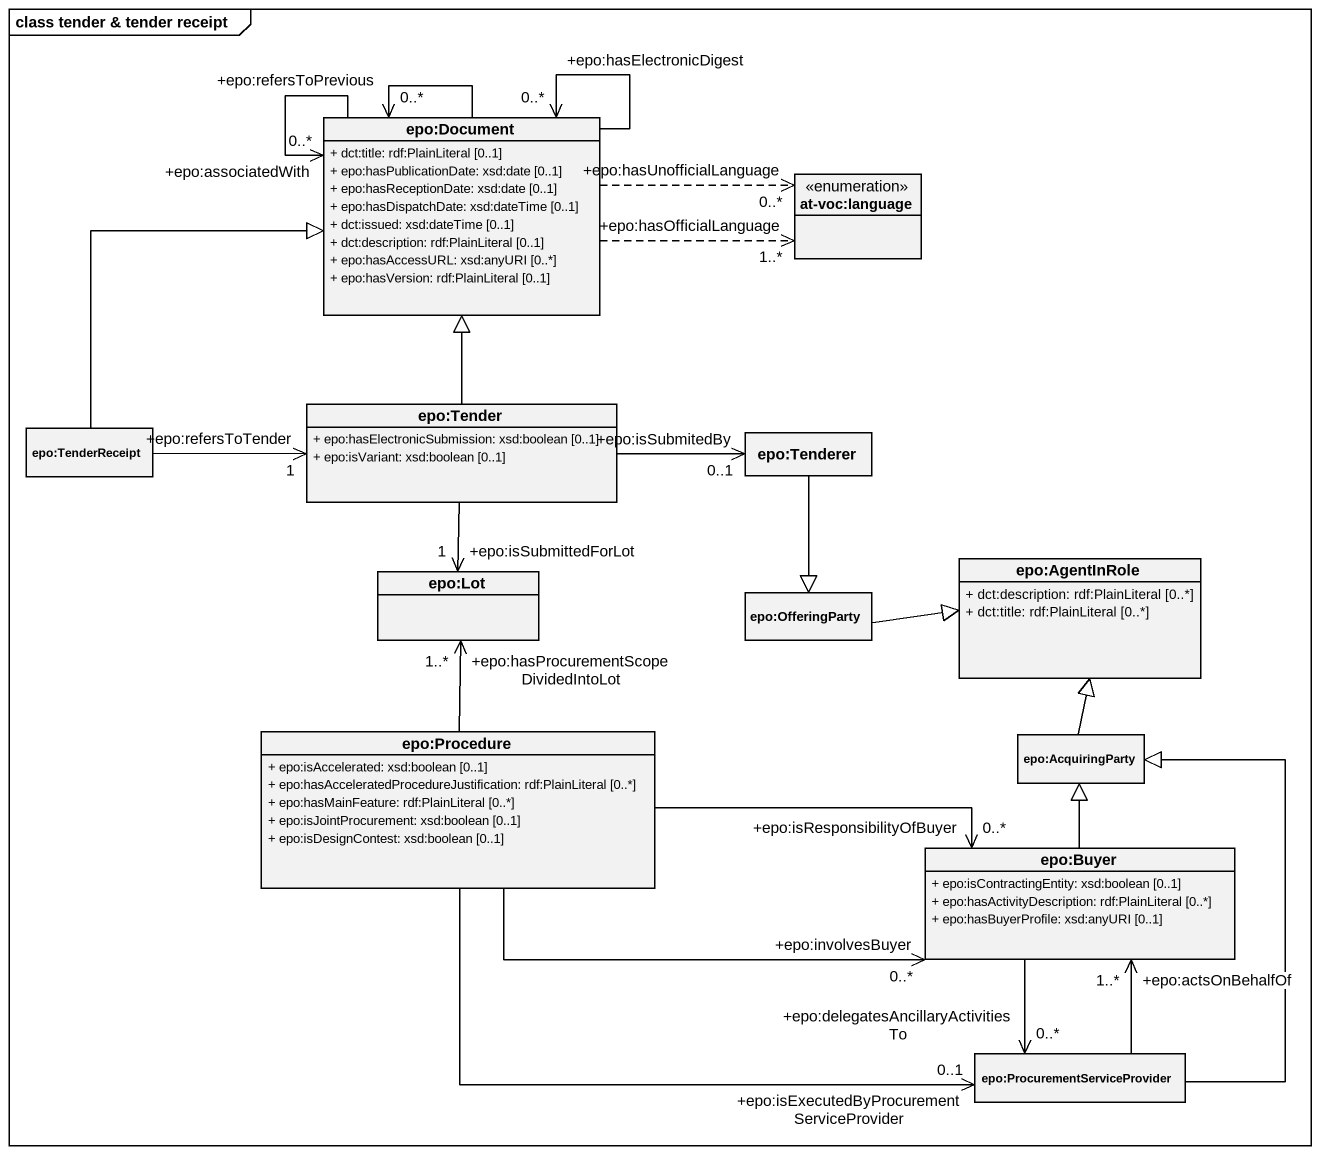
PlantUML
@startuml
mainframe class tender & tender receipt
hide circle
hide empty members
skinparam classAttributeIconSize 0
class "epo:Document" as epo_Document {
  + dct:title: rdf:PlainLiteral [0..1]
  + epo:hasPublicationDate: xsd:date [0..1]
  + epo:hasReceptionDate: xsd:date [0..1]
  + epo:hasDispatchDate: xsd:dateTime [0..1]
  + dct:issued: xsd:dateTime [0..1]
  + dct:description: rdf:PlainLiteral [0..1]
  + epo:hasAccessURL: xsd:anyURI [0..*]
  + epo:hasVersion: rdf:PlainLiteral [0..1]
}
enum "at-voc:language" as at_voc_language
class "epo:Tender" as epo_Tender {
  + epo:hasElectronicSubmission: xsd:boolean [0..1]
  + epo:isVariant: xsd:boolean [0..1]
}
class "epo:TenderReceipt" as epo_TenderReceipt
class "epo:Tenderer" as epo_Tenderer
class "epo:Lot" as epo_Lot
class "epo:OfferingParty" as epo_OfferingParty
class "epo:AgentInRole" as epo_AgentInRole {
  + dct:description: rdf:PlainLiteral [0..*]
  + dct:title: rdf:PlainLiteral [0..*]
}
class "epo:Procedure" as epo_Procedure {
  + epo:isAccelerated: xsd:boolean [0..1]
  + epo:hasAcceleratedProcedureJustification: rdf:PlainLiteral [0..*]
  + epo:hasMainFeature: rdf:PlainLiteral [0..*]
  + epo:isJointProcurement: xsd:boolean [0..1]
  + epo:isDesignContest: xsd:boolean [0..1]
}
class "epo:AcquiringParty" as epo_AcquiringParty
class "epo:Buyer" as epo_Buyer {
  + epo:isContractingEntity: xsd:boolean [0..1]
  + epo:hasActivityDescription: rdf:PlainLiteral [0..*]
  + epo:hasBuyerProfile: xsd:anyURI [0..1]
}
class "epo:ProcurementServiceProvider" as epo_ProcurementServiceProvid
epo_Document --> "+epo:refersToPrevious\n0..*" epo_Document
epo_Document --> "+epo:associatedWith\n0..*" epo_Document
epo_Document --> "+epo:hasElectronicDigest\n0..*" epo_Document
epo_Document .right.> "+epo:hasUnofficialLanguage\n0..*" at_voc_language
epo_Document .right.> "+epo:hasOfficialLanguage\n1..*" at_voc_language
epo_Tender -up-|> epo_Document
epo_Tender -right-> "+epo:isSubmitedBy\n0..1" epo_Tenderer
epo_Tender --> "+epo:isSubmittedForLot\n1" epo_Lot
epo_TenderReceipt -up-|> epo_Document
epo_TenderReceipt -right-> "+epo:refersToTender\n1" epo_Tender
epo_Tenderer --|> epo_OfferingParty
epo_OfferingParty -right-|> epo_AgentInRole
epo_Procedure -up-> "+epo:hasProcurementScopeDividedIntoLot\n1..*" epo_Lot
epo_Procedure -right-> "+epo:involvesBuyer\n0..*" epo_Buyer
epo_Procedure -right-> "+epo:isResponsibilityOfBuyer\n0..*" epo_Buyer
epo_Procedure -right-> "+epo:isExecutedByProcurementServiceProvider\n0..1" epo_ProcurementServiceProvid
epo_AcquiringParty -up-|> epo_AgentInRole
epo_Buyer -up-|> epo_AcquiringParty
epo_Buyer --> "+epo:delegatesAncillaryActivitiesTo\n0..*" epo_ProcurementServiceProvid
epo_ProcurementServiceProvid -up-|> epo_AcquiringParty
epo_ProcurementServiceProvid -up-> "+epo:actsOnBehalfOf\n1..*" epo_Buyer
@enduml
